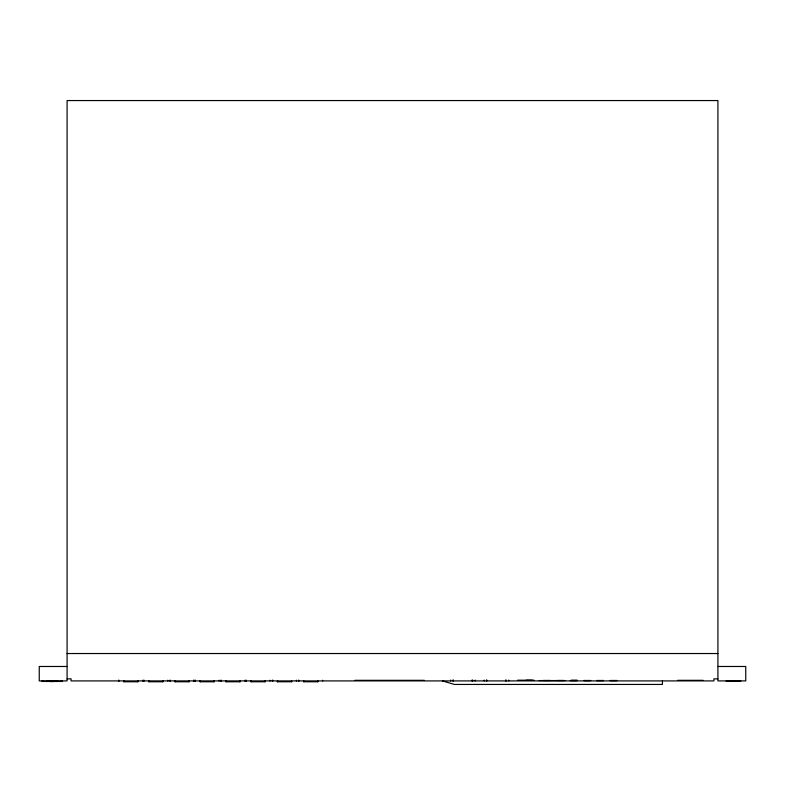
<?xml version="1.0" encoding="UTF-8"?>
<svg xmlns="http://www.w3.org/2000/svg" width="785" height="785" viewBox="0 0 785 785"><rect width="100%" height="100%" fill="white"/><g stroke="black" fill="none" stroke-linecap="round" stroke-linejoin="round"><path stroke-width="1.18" d="M67.088 653.532L717.912 653.532M67.088 666.485L39.25 666.485L39.25 680.909L67.088 680.909L67.088 100.558L717.912 100.558L717.912 680.909L745.75 680.909L745.75 666.485L717.912 666.485M67.088 678.848L71.082 678.848L71.082 680.909L713.918 680.909L713.918 678.848L717.912 678.848M517.541 680.202L534.163 680.202M354.761 680.32L424.302 680.32M526.136 680.261L532.318 680.261M571.333 680.261L577.299 680.261M677.602 680.32L703.105 680.32M543.357 680.477L550.216 680.477M556.899 680.477L563.767 680.477M570.303 680.477L577.161 680.477M583.844 680.477L590.703 680.477M596.659 680.477L603.528 680.477M610.2 680.477L617.069 680.477M539.177 680.556L565.298 680.556M570.44 680.615L577.014 680.615M583.991 680.615L590.565 680.615M596.806 680.615L603.38 680.615M610.347 680.615L616.922 680.615M728.833 681.252L733.651 681.252M734.191 681.252L737.331 681.252M442.446 680.909L454.436 684.441L662.432 684.441L662.432 680.909M740.824 680.909L726.105 680.909M508.749 680.065L508.749 680.909M506.217 680.065L506.217 680.909M505.579 680.065L505.579 680.909M486.808 680.065L486.808 680.909M486.553 680.065L486.553 680.909M484.168 680.065L484.168 680.909M475.18 680.065L475.18 680.909M472.649 680.065L472.649 680.909M472.011 680.065L472.011 680.909M453.239 680.065L453.239 680.909M452.984 680.065L452.984 680.909M450.6 680.065L450.6 680.909M322.635 680.232L322.635 680.997M317.954 680.997L317.954 681.763L303.54 681.763L303.54 680.997M317.552 680.997L317.552 681.763M303.942 680.997L303.942 681.763M298.977 680.232L298.977 680.997M298.575 680.232L298.575 680.997M296.426 680.232L296.426 680.997M291.745 680.997L291.745 681.763L277.331 681.763L277.331 680.997M291.343 680.997L291.343 681.763M277.733 680.997L277.733 681.763M272.768 680.232L272.768 680.997M272.366 680.232L272.366 680.997M269.922 680.232L269.922 680.997M265.251 680.997L265.251 681.763L250.837 681.763L250.837 680.997M264.849 680.997L264.849 681.763M251.239 680.997L251.239 681.763M246.274 680.232L246.274 680.997M245.872 680.232L245.872 680.997M244.9 680.232L244.9 680.997M240.22 680.997L240.22 681.763L225.805 681.763L225.805 680.997M239.817 680.997L239.817 681.763M226.208 680.997L226.208 681.763M221.242 680.232L221.242 680.997M220.84 680.232L220.84 680.997M218.986 680.232L218.986 680.997M214.305 680.997L214.305 681.763L199.89 681.763L199.89 680.997M213.903 680.997L213.903 681.763M200.293 680.997L200.293 681.763M195.328 680.232L195.328 680.997M194.925 680.232L194.925 680.997M193.964 680.232L193.964 680.997M193.561 680.232L193.561 680.997M189.283 680.997L189.283 681.763L174.869 681.763L174.869 680.997M188.881 680.997L188.881 681.763M175.271 680.997L175.271 681.763M170.306 680.232L170.306 680.997M169.903 680.232L169.903 680.997M167.755 680.232L167.755 680.997M163.074 680.997L163.074 681.763L148.659 681.763L148.659 680.997M162.672 680.997L162.672 681.763M149.062 680.997L149.062 681.763M144.097 680.232L144.097 680.997M143.694 680.232L143.694 680.997M142.723 680.232L142.723 680.997M138.052 680.997L138.052 681.763L123.628 681.763L123.628 680.997M137.65 680.997L137.65 681.763M124.03 680.997L124.03 681.763M119.065 680.232L119.065 680.997M118.663 680.232L118.663 680.997M62.427 680.909L62.427 681.439L42.096 681.439L42.076 680.909M61.377 680.909L61.377 681.439M61.063 680.909L61.063 681.439M57.697 680.909L57.697 681.537M56.883 680.909L56.952 681.537M56.284 680.909L56.284 681.537M55.656 680.909L55.656 681.537M54.813 680.909L54.813 681.537M53.792 680.909L53.792 681.537M53.351 680.909L53.351 681.537M53.056 680.909L53.056 681.537M52.762 680.909L52.693 681.537M52.556 680.909L52.556 681.537M52.016 680.909L52.016 681.537M51.918 681.537L51.79 680.909L51.771 681.537M51.319 680.909L51.319 681.537M51.211 680.909L51.211 681.537M50.966 680.909L50.966 681.537M50.858 680.909L50.917 681.537M50.289 680.909L50.289 681.537M49.838 680.909L49.955 681.537M49.131 680.909L49.131 681.537M47.905 680.909L47.905 681.537M46.884 680.909L46.884 681.537M46.541 680.909L46.541 681.537M43.303 680.909L43.303 681.439M43.165 680.909L43.165 681.439M52.301 681.537L52.301 680.909L52.203 681.537M50.672 681.537L50.682 680.909L50.633 681.537"/></g></svg>
